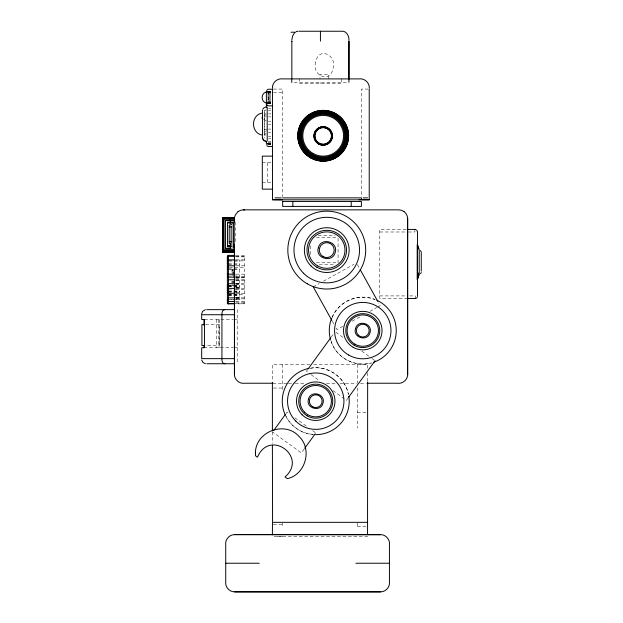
<?xml version="1.0" encoding="UTF-8"?>
<svg xmlns="http://www.w3.org/2000/svg" width="623" height="623" viewBox="0 0 623 623"><rect width="100%" height="100%" fill="white"/><g stroke="black" fill="none" stroke-linecap="round" stroke-linejoin="round"><path stroke-width="0.47" stroke-dasharray="3.12 2.34" d="M282.663 536.489L272.391 536.465L272.477 535.671M332.269 317.45C338.437 301.213 359.191 292.615 375.03 299.741M307.528 369.719L306.399 371.277L310.316 374.119M331.195 337.152L333.445 334.045M285.973 413.649L287.086 412.115L288.636 413.244M304.125 449.066L301.345 452.898L272.625 432.027M348.047 397.98L346.357 400.309L344.784 399.164M313.26 286.853L319.194 283.566M323.423 281.222L353.919 264.323M342.891 326.327L336.965 329.614L336.038 327.939M352.213 321.164L361.527 316.001M370 311.305L376.775 307.552M377.624 307.084L380.162 305.675L378.768 303.16M264.845 110.481L266.2 109.913M264.845 131.453L266.2 130.892M309.958 368.434C327.013 364.728 345.391 377.297 348.35 394.429M348.997 79.791L348.997 82.649L291.844 82.649L291.844 79.791M273.419 89.081L282.671 89.081L282.671 196.93M368.357 89.081L361.426 89.081L361.426 196.899M267.664 91.347L270.857 91.371M267.664 91.456L272.492 91.425M267.664 91.643L270.857 91.643M267.664 91.791L270.857 91.791M267.664 91.869L270.857 91.869M267.664 91.97L270.857 91.97M267.664 92.212L270.857 92.212M267.664 92.368L270.857 92.368M268.42 92.477L270.857 92.477M267.664 92.811L272.492 92.811M273.419 92.796L282.671 92.796M267.664 93.543L270.857 93.543M267.664 94.252L272.492 94.252M267.664 95.342L270.857 95.342M267.664 96.23L270.857 96.23M267.664 97.476L270.857 97.476M267.664 98.411L270.857 98.411M267.664 99.61L270.857 99.61M267.664 100.443L270.857 100.443M267.664 101.401L270.857 101.401M267.664 101.985L270.857 101.985M268.42 102.476L270.857 102.476M267.664 102.585L270.857 102.585M267.664 102.74L270.857 102.74M267.664 102.865L270.857 102.865M267.664 102.982L270.857 102.982M267.664 103.161L270.857 103.161M267.664 103.309L270.857 103.309M267.664 103.371L270.857 103.371M267.664 103.605L270.857 103.605M267.664 103.714L270.857 103.714M268.42 108.316L270.857 108.316M268.42 110.403L270.857 110.403M265.336 113.145L266.037 113.145M268.42 113.877L270.857 113.877M264.58 114.274L266.037 114.274M264.58 116.065L266.644 116.065M268.42 116.875L270.857 116.875M268.42 121.212L270.857 121.212M268.42 124.592L270.857 124.592M268.42 129.086L270.857 129.086M264.58 129.693L267.111 129.693M268.42 132.31L270.857 132.31M264.58 133.82L266.037 133.82M264.58 134.95L266.037 134.95M268.42 136.242L270.857 136.242M268.42 138.789L270.857 138.789M270.857 141.452L268.42 141.452L268.42 144.365M268.42 142.76L270.857 142.76M267.664 143.345L270.857 143.345M267.664 143.524L270.857 143.524M267.664 143.672L270.857 143.672M267.664 143.749L270.857 143.749M267.664 143.921L270.857 143.921M267.664 144.014L270.857 144.077M267.664 144.147L270.857 144.201M267.664 144.365L270.857 144.365M262.306 162.696L272.492 162.696M262.306 182.578L272.492 182.578M406.126 229.42L379.773 229.42L379.773 298.456L407.349 298.456M379.773 231.99L407.247 231.99M408.4 231.99L414.902 231.99L414.902 230.292M318.236 235.408L335.236 235.408M316.352 237.394L337.129 237.394M235.899 255.368L244.325 255.368L244.325 303.853L235.899 303.853M235.899 256.372L244.325 256.372M235.899 256.863L244.325 256.863M235.798 259.853L244.325 259.861M229.342 260.881L244.325 260.881M228.407 260.99L239.497 260.99M316.352 262.797L337.129 262.797M228.407 263.833L239.497 263.833M228.407 264.245L239.497 264.245M319.186 264.783L334.294 264.783M235.899 265.795L244.325 265.795M229.342 267.462L244.325 267.462M228.407 268.902L239.497 268.902M228.407 269.627L239.497 269.627M231.99 269.899L233.609 269.899M231.99 270.53L233.609 270.53M231.99 271.091L233.609 271.091M231.99 272.352L233.609 272.352M231.99 273.162L233.609 273.162M235.899 274.159L244.325 274.159M231.99 275.763L233.609 275.763M228.407 275.997L239.497 275.997M235.899 276.62L244.325 276.62M235.798 277.173L244.325 277.258M235.899 277.726L244.325 277.726M235.798 277.858L239.497 277.858M235.798 278.099L239.497 278.099M235.899 279.782L244.325 279.782M235.798 280.109L239.497 280.109M235.798 280.529L244.325 280.646M231.99 281.269L233.609 281.269M231.99 282.453L233.609 282.453M235.798 283.449L239.497 283.449M235.899 283.683L244.325 283.683M235.798 283.987L239.497 283.987M235.798 284.719L244.325 284.804M231.99 285.046L233.609 285.046M231.99 285.155L233.609 285.155M228.407 285.241L239.497 285.241M228.407 285.357L239.497 285.357M228.407 286.276L239.497 286.276M228.407 286.455L239.497 286.455M235.798 287.39L239.497 287.39M235.798 287.764L239.497 287.764M235.798 288.013L239.497 287.974M235.899 288.387L244.325 288.387M235.798 289.656L244.325 289.617M228.407 289.96L239.497 289.96M228.407 291.432L239.497 291.432M228.407 291.899L239.497 291.899M228.407 291.992L239.497 291.992M235.798 292.249L239.497 292.249M235.899 293.308L244.325 293.308M228.407 294.445L244.325 294.5M228.407 294.835L239.497 294.835M228.407 295.092L239.497 295.092M228.407 295.551L239.497 295.551M379.773 295.909L407.349 295.909M409.669 295.909L415.253 295.909L415.253 298.456M235.798 297.241L239.497 297.241M235.798 297.654L239.497 297.654M235.798 297.864L244.325 297.864M235.798 298.16L239.497 298.16M235.899 298.876L244.325 298.876M239.497 299.274L228.407 299.328L239.497 299.351L239.497 259.853M235.899 301.477L244.325 301.477M235.899 302.163L244.325 302.163M235.899 303.565L244.325 303.565M204.484 319.544L233.399 319.544M234.318 319.544L237.199 319.544M205.621 324.56L219.537 324.56L219.537 345.539L205.621 345.539M203.931 347.712L233.399 347.712M234.318 347.712L237.199 347.712M309.833 364.4L272.391 364.4L272.391 381.369M313.712 364.4L367.648 364.4L367.554 369.034M272.897 383.231L287.483 383.231M288.457 383.231L294.297 383.231M295.271 383.231L304.997 383.231M326.397 383.231L336.132 383.231M340.018 383.231L356.558 383.231M360.452 383.231L366.285 383.231M273.404 388.043L282.663 388.043M357.376 412.434L367.554 412.434M273.404 524.441L282.663 524.441M357.376 526.63L367.554 526.63M277.321 536.465L367.648 536.465L367.648 535.671M312.855 434.293C301.532 433.631 290.871 426.303 285.988 416.125M266.2 120.815L263.669 119.359M335.922 332.285L343.756 337.978M361.768 351.076L371.176 357.906M371.954 358.474L375.093 360.748M311.103 374.688L319.716 380.949M333.032 390.629L344.005 398.595M294.85 417.76L307.271 426.786M312.707 430.734L315.806 432.993M357.384 264.588L359.712 268.778M332.316 321.234L334.177 324.583M330.782 340.181C335.501 357.127 354.549 367.578 371.44 362.968A33.486 33.486 0 0 1 330.424 339.278M367.648 372.788L367.554 381.369M357.376 364.4L357.376 383.277M357.376 388.043L357.376 428.165M357.376 522.907L357.376 528.039M348.935 78.841L348.935 82.649M341.599 78.841L341.599 83.459L299.242 83.459L299.242 78.841M338.071 238.235L338.071 262.898M328.243 78.903L328.243 74.254L320.027 74.254L320.027 78.903M320.424 82.649L320.424 83.459M310.682 245.797L310.682 254.293M291.907 79.791L291.907 82.649M282.663 364.4L282.663 391.696M282.663 522.907L282.663 525.586M272.391 431.864L272.391 443.459M268.42 91.347L268.42 103.714M267.399 162.696L267.399 182.578M264.705 110.069L264.705 138.026M264.58 112.763L264.58 135.331M237.199 309.592L237.199 363.785M235.198 222.053L235.198 243.57M233.609 274.774L233.609 269.603L231.99 269.619L231.99 274.774M233.609 275.678L233.609 277.484M233.609 280.911L233.609 282.756M231.99 280.911L231.99 282.756M219.304 319.544L219.304 347.712M218.759 319.544L218.759 347.712M216.508 319.544L216.508 347.712M332.028 317.348A33.486 33.486 0 0 1 375.132 299.492M314.779 434.644A33.486 33.486 0 0 1 285.825 416.211M310.885 368.045A33.486 33.486 0 0 1 348.53 394.39M315.651 62.09C311.5 75.196 330.151 84.315 333.064 68.289C337.214 55.182 318.571 46.063 315.651 62.09"/><path stroke-width="0.93" d="M292.826 206.4L292.857 201.447M351.208 206.423L351.24 201.47M417.48 296.556L417.472 231.647L416.546 229.856M348.935 40.892L348.935 79.401L348.997 41.282M272.897 383.231L244.683 383.231C238.975 384.227 233.493 378.714 234.497 373.006L234.497 244.512M404 211.579C406.632 213.502 408.065 216.89 407.598 220.121L407.598 373.045C408.595 378.737 403.112 384.22 397.419 383.231L367.259 383.231M291.844 40.036L292.569 36.025L294.5 32.887M201.642 314.039L202.506 311.438L205.395 309.654M418.43 247.113L418.321 247.752M419.287 274.899L418.399 276.145M262.049 118.401L262.54 115.979M234.536 217.349L235.408 214.725L238.103 211.579M418.212 278.426L418.43 272.991M234.957 277.258L227.387 277.071M421.257 272.57L420.494 273.731M227.426 299.951L227.745 299.515A0.903 0.888 0 0 0 227.387 300.364A1.558 1.168 0 0 1 227.426 299.951A0.903 0.6 0 0 1 227.745 299.383A0.919 0.74 0 0 0 227.403 300.177M231.258 224.887L231.647 224.303M262.859 109.126L263.809 107.919L265.678 107.016M266.621 90.296L268.147 89.245L272.492 89.221M308.089 368.948L330.626 337.923M273.731 430.493L285.412 414.412M304.686 448.303L315.254 433.756M348.607 397.201L375.093 360.748M238.103 211.579L240.564 210.309L243.297 209.85L398.806 209.85L401.539 210.309L404 211.579M266.2 92.064C260.78 93.263 260.78 101.775 266.2 102.966M261.66 113.145C250.82 115.535 250.82 132.559 261.66 134.95M296.275 31.609L298.246 31.15M224.926 363.739C222.427 363.91 221.749 360.592 221.928 358.646L221.928 314.732C221.749 312.785 222.427 309.467 224.926 309.639M234.536 534.627C229.287 534.565 224.864 539.728 225.736 544.899L225.736 581.578C224.864 586.749 229.287 591.912 234.536 591.85L380.63 591.85C385.878 591.912 390.294 586.749 389.43 581.578L389.43 544.899C390.294 539.728 385.878 534.565 380.63 534.627L234.536 534.627L379.243 534.721M414.902 229.443L415.596 229.451M379.197 534.721L380.63 534.627M234.583 591.85L380.63 591.85M407.349 298.456L415.572 298.448M272.578 522.3L272.391 445.359M299.242 31.243L341.599 31.243C346.341 30.535 349.106 35.97 348.997 40.036M291.003 32.217L295.761 32.217M272.492 105.77C270.748 105.762 266.457 106.697 266.379 103.714M272.492 146.491L268.147 146.475L266.769 145.657M272.492 156.132L262.306 156.132L262.306 189.143L272.492 189.143M282.671 197.896L361.426 197.865L361.426 199.181M363.162 197.865L367.578 197.865M359.043 199.718L369.221 199.718L369.221 89.058M272.485 199.804L369.221 199.843M234.497 217.637L223.205 217.637L223.205 252.144M223.205 217.824L234.497 217.824M234.497 218.455L224.101 218.455L224.101 251.046L234.497 250.999M224.101 218.852L234.497 218.852M234.497 219.95L225.549 219.95L225.549 249.216L233.602 249.2M225.549 220.565L234.497 220.565M233.625 222.131L227.527 222.131L227.527 246.685L231.888 246.685M227.527 222.972L233.625 222.972M229.209 226.889L231.849 226.889M407.247 229.443L415.253 229.42M229.209 241.716L231.849 241.716M227.527 245.532L231.016 245.532M227.527 245.836L231.016 245.836M225.549 248.234L230.923 248.234M224.101 250.244L234.497 250.244M224.101 250.61L234.497 250.61M223.205 251.536L234.497 251.536M223.205 251.918L234.497 251.918M222.816 252.105L234.497 252.074M234.497 252.276L223.166 252.276L223.166 217.754M234.497 252.401L222.816 252.479L222.816 217.466L234.497 217.466L234.497 221.866M234.957 303.775L228.407 303.853A0.833 0.732 0 0 1 227.862 303.689L227.473 303.315A1.075 0.934 0 0 1 227.387 302.794L227.387 256.388A0.903 0.903 0 0 1 228.407 255.368L234.957 255.368M234.957 256.372L228.407 256.372A0.903 0.888 0 0 0 227.387 257.377M234.957 259.861L228.407 259.861A0.903 0.818 0 0 0 227.387 260.796M228.407 265.795L234.957 265.795M234.957 274.159L228.407 274.159A0.911 0.444 0 0 0 227.395 274.665M228.407 279.782L234.957 279.782M228.407 283.683L234.957 283.683M228.407 288.387L234.957 288.387M228.407 293.308L234.957 293.308M228.407 297.864L234.957 297.864M228.407 301.477L234.957 301.477M228.407 303.565L234.957 303.565M206.781 309.639L234.373 309.639M234.341 314.732L201.688 314.732L201.688 319.544L204.484 319.544L204.484 347.712L201.688 347.712L201.688 358.646L234.341 358.646M204.687 324.56L201.907 324.56L201.907 345.539L204.687 345.539M206.781 363.739L234.373 363.739M273.388 522.331L367.648 522.331M225.736 563.239L259.269 563.239M355.897 563.239L389.43 563.239M275.039 197.873L281.285 197.896M243.297 209.85L244.683 209.935M205.395 363.723L202.958 362.469L201.704 360.032M265.678 141.078L263.809 140.175L262.665 138.508M266.2 141.795L263.669 140.331L262.213 137.8M418.399 248.125L419.256 249.177M420.494 250.532L421.358 252.393M266.948 105.1L266.512 104.407A2.694 2.328 0 0 1 266.379 103.605M360.18 269.619L377.834 301.477M313.26 286.853L331.857 320.393M418.212 245.844L418.43 249.122M418.321 276.519L418.43 277.157M291.907 41.445L291.907 40.892M421.265 253.086L421.265 271.176M419.224 249.971L419.224 274.299M417.192 244.613L417.192 279.649M407.691 218.728L407.691 374.431M369.314 88.123C369.634 82.734 364.377 77.992 359.043 78.903L282.671 78.903C277.336 77.992 272.08 82.727 272.399 88.123M367.648 382.32L367.554 533.981M320.424 31.243L320.424 41.134M291.844 41.282L291.844 79.401M282.671 199.843L272.492 199.718L272.492 89.066M272.391 382.32L272.391 430.89M272.477 522.907L272.391 533.981M267.212 107.031L267.212 141.063M266.379 91.347L266.379 107.67M266.379 141.452L266.379 144.365M262.54 110.069L262.54 138.026M234.412 244.512L234.412 374.431M234.178 221.57L234.178 249.737M233.166 223.486L233.166 247.822M231.125 226.608L231.125 244.699M230.261 217.871L230.261 225.082L229.209 225.082L229.209 243.437L230.261 243.437L230.261 248.195M228.407 255.368L228.407 303.853A0.903 0.903 0 0 1 227.387 302.817M203.931 319.544L203.931 325.377M203.931 345.773L203.931 347.712M417.176 297.467A2.18 2.126 -90 0 1 415.253 298.448M227.745 260.648A0.903 0.88 0 0 1 227.387 259.814M227.387 266.582A0.903 0.685 0 0 1 228.407 265.795M227.387 261.8A0.903 0.81 0 0 1 227.745 261.029M228.407 303.572A0.919 0.716 0 0 1 227.395 302.747M227.387 257.852A0.903 0.88 0 0 1 227.745 257.019M227.745 268.778A0.903 0.67 0 0 1 227.745 267.703M227.745 259.69A0.903 0.903 0 0 1 227.387 258.833M227.745 263.685A0.903 0.81 0 0 1 227.387 262.914M227.387 285.778A0.903 0.896 0 0 1 227.745 284.929M227.387 286.222A0.903 0.864 0 0 1 227.745 285.404M227.387 287.359A0.903 0.794 0 0 1 227.745 286.603M227.387 286.331A0.903 0.857 0 0 1 227.745 285.513M227.387 290.349A0.903 0.615 0 0 1 227.745 289.765M227.387 288.581A0.903 0.724 0 0 1 227.745 287.896M227.387 292.771A0.903 0.467 0 0 1 227.745 292.335M227.387 287.187A0.903 0.81 0 0 1 227.745 286.424M227.387 292.452A0.903 0.483 0 0 1 227.745 291.992M227.745 269.502A0.903 0.678 0 0 1 227.387 268.863M227.745 264.097A0.903 0.81 0 0 1 227.387 263.327M227.387 290.63A0.903 0.6 0 0 1 227.745 290.069M227.387 288.807A0.903 0.709 0 0 1 227.745 288.138M227.745 260.835A0.903 0.88 0 0 1 227.387 260.001M348.872 396.314A33.486 33.486 0 0 1 315.744 434.659M285.396 415.331A33.486 33.486 0 0 1 308.961 368.38M376.931 300.27A33.486 33.486 0 0 1 373.294 362.399M330.424 339.278A33.486 33.486 0 0 1 331.654 318.252M282.671 201.439L282.64 206.392L361.387 206.423L361.426 201.47L282.671 201.439M255.414 452.991L255.477 455.771L257.478 457.204C269.58 428.422 308.229 456.83 285.023 476.961L287.351 478.628C305.613 474.687 312.59 449.167 298.97 436.349C284.742 420.432 255.399 431.622 255.414 452.991M318.306 247.829C314.981 258.584 332.721 263.342 335.221 252.362C338.546 241.607 320.806 236.849 318.306 247.829M308.463 399.226C305.605 408.478 320.868 412.566 323.018 403.12C325.876 393.868 310.62 389.78 308.463 399.226M355.492 328.664C352.634 337.915 367.897 342.004 370.046 332.565C372.904 323.306 357.641 319.217 355.492 328.664M318.548 143.968A9.267 9.267 0 0 0 332.456 135.939A9.267 9.267 0 0 0 318.548 127.91A9.267 9.267 0 0 0 318.548 143.968M318.594 143.882A9.174 9.174 0 0 0 332.355 135.939A9.174 9.174 0 0 0 318.594 127.988A9.174 9.174 0 0 0 318.594 143.882M318.703 143.703A8.963 8.963 0 0 0 332.145 135.939A8.963 8.963 0 0 0 318.703 128.174A8.963 8.963 0 0 0 318.703 143.703M317.052 142.067A8.667 8.667 0 0 0 331.553 138.181A8.667 8.667 0 0 0 320.938 127.567A8.667 8.667 0 0 0 317.052 142.067M316.943 142.176A8.823 8.823 0 0 0 331.709 138.22A8.823 8.823 0 0 0 320.9 127.411A8.823 8.823 0 0 0 316.943 142.176M317.177 141.943A8.496 8.496 0 0 0 331.389 138.135A8.496 8.496 0 0 0 320.985 127.731A8.496 8.496 0 0 0 317.177 141.943M319.023 143.142A8.317 8.317 0 0 0 331.498 135.939A8.317 8.317 0 0 0 319.023 128.735A8.317 8.317 0 0 0 319.023 143.142M310.472 157.783A25.426 25.426 0 0 0 348.607 135.767A25.426 25.426 0 0 0 310.472 113.744A25.426 25.426 0 0 0 310.472 157.783M308.074 150.875A21.361 21.361 0 0 0 343.818 141.296A21.361 21.361 0 0 0 317.652 115.13A21.361 21.361 0 0 0 308.074 150.875M313.003 153.398A20.364 20.364 0 0 0 343.546 135.767A20.364 20.364 0 0 0 313.003 118.129A20.364 20.364 0 0 0 313.003 153.398M310.534 157.666A25.294 25.294 0 0 0 348.475 135.767A25.294 25.294 0 0 0 310.534 113.861A25.294 25.294 0 0 0 310.534 157.666M311.243 156.451A23.884 23.884 0 0 0 347.066 135.767A23.884 23.884 0 0 0 311.243 115.084A23.884 23.884 0 0 0 311.243 156.451M307.419 151.529A22.296 22.296 0 0 0 344.721 141.538A22.296 22.296 0 0 0 317.411 114.227A22.296 22.296 0 0 0 307.419 151.529M305.854 153.094A24.507 24.507 0 0 0 346.855 142.106A24.507 24.507 0 0 0 316.842 112.093A24.507 24.507 0 0 0 305.854 153.094M310.69 157.401A24.982 24.982 0 0 0 348.164 135.767A24.982 24.982 0 0 0 310.69 114.134A24.982 24.982 0 0 0 310.69 157.401M311.609 155.812A23.144 23.144 0 0 0 346.326 135.767A23.144 23.144 0 0 0 311.609 115.722A23.144 23.144 0 0 0 311.609 155.812M307.295 283.815A38.938 38.938 0 0 0 365.701 250.096A38.938 38.938 0 0 0 307.295 216.376A38.938 38.938 0 0 0 307.295 283.815M307.24 415.899A17.008 17.008 0 0 0 332.752 401.173A17.008 17.008 0 0 0 307.24 386.447A17.008 17.008 0 0 0 307.24 415.899M295.808 421.109A28.191 28.191 0 0 0 342.977 408.47A28.191 28.191 0 0 0 308.447 373.94A28.191 28.191 0 0 0 295.808 421.109M302.132 414.778A19.243 19.243 0 0 0 334.333 406.157A19.243 19.243 0 0 0 310.76 382.584A19.243 19.243 0 0 0 302.132 414.778M304.663 412.255A15.668 15.668 0 0 0 330.883 405.23A15.668 15.668 0 0 0 311.687 386.034A15.668 15.668 0 0 0 304.663 412.255M312.536 406.726A6.409 6.409 0 0 0 322.153 401.173A6.409 6.409 0 0 0 312.536 395.621A6.409 6.409 0 0 0 312.536 406.726M354.292 345.298A16.961 16.961 0 0 0 379.734 330.611A16.961 16.961 0 0 0 354.292 315.923A16.961 16.961 0 0 0 354.292 345.298M348.67 355.024A28.191 28.191 0 0 0 390.964 330.611A28.191 28.191 0 0 0 348.67 306.197A28.191 28.191 0 0 0 348.67 355.024M353.148 347.276A19.243 19.243 0 0 0 382.016 330.611A19.243 19.243 0 0 0 353.148 313.945A19.243 19.243 0 0 0 353.148 347.276M354.931 344.184A15.668 15.668 0 0 0 378.441 330.611A15.668 15.668 0 0 0 354.931 317.037A15.668 15.668 0 0 0 354.931 344.184M358.233 335.143A6.409 6.409 0 0 0 368.964 332.269A6.409 6.409 0 0 0 361.114 324.419A6.409 6.409 0 0 0 358.233 335.143M303.58 273.279A32.785 32.785 0 0 0 358.427 258.576A32.785 32.785 0 0 0 318.275 218.432A32.785 32.785 0 0 0 303.58 273.279M316.873 267.22A19.772 19.772 0 0 0 346.536 250.096A19.772 19.772 0 0 0 316.873 232.971A19.772 19.772 0 0 0 316.873 267.22M310.939 265.92A22.381 22.381 0 0 0 348.382 255.889A22.381 22.381 0 0 0 320.97 228.477A22.381 22.381 0 0 0 310.939 265.92M317.652 265.873A18.223 18.223 0 0 0 344.986 250.096A18.223 18.223 0 0 0 317.652 234.31A18.223 18.223 0 0 0 317.652 265.873M323.033 256.551A7.453 7.453 0 0 0 334.216 250.096A7.453 7.453 0 0 0 323.033 243.64A7.453 7.453 0 0 0 323.033 256.551"/></g></svg>
